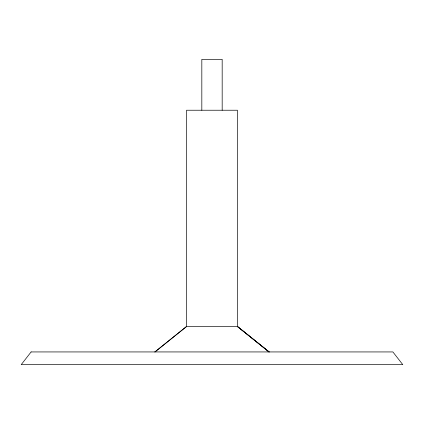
<?xml version="1.0" encoding="UTF-8"?>
<svg xmlns="http://www.w3.org/2000/svg" width="424" height="424" viewBox="0 0 424 424"><rect width="100%" height="100%" fill="white"/><g stroke="black" fill="none" stroke-linecap="round" stroke-linejoin="round"><path stroke-width="0.64" d="M237.44 326.491L186.56 326.491L154.935 351.936L186.56 326.491L186.56 110.229L237.44 110.229L237.44 326.491L269.065 351.936L237.44 326.491L269.097 351.936M222.176 110.229L222.176 59.344L201.824 59.344L201.824 110.229M31.116 351.936L21.2 364.656L402.8 364.656L392.884 351.936L31.116 351.936"/></g></svg>
